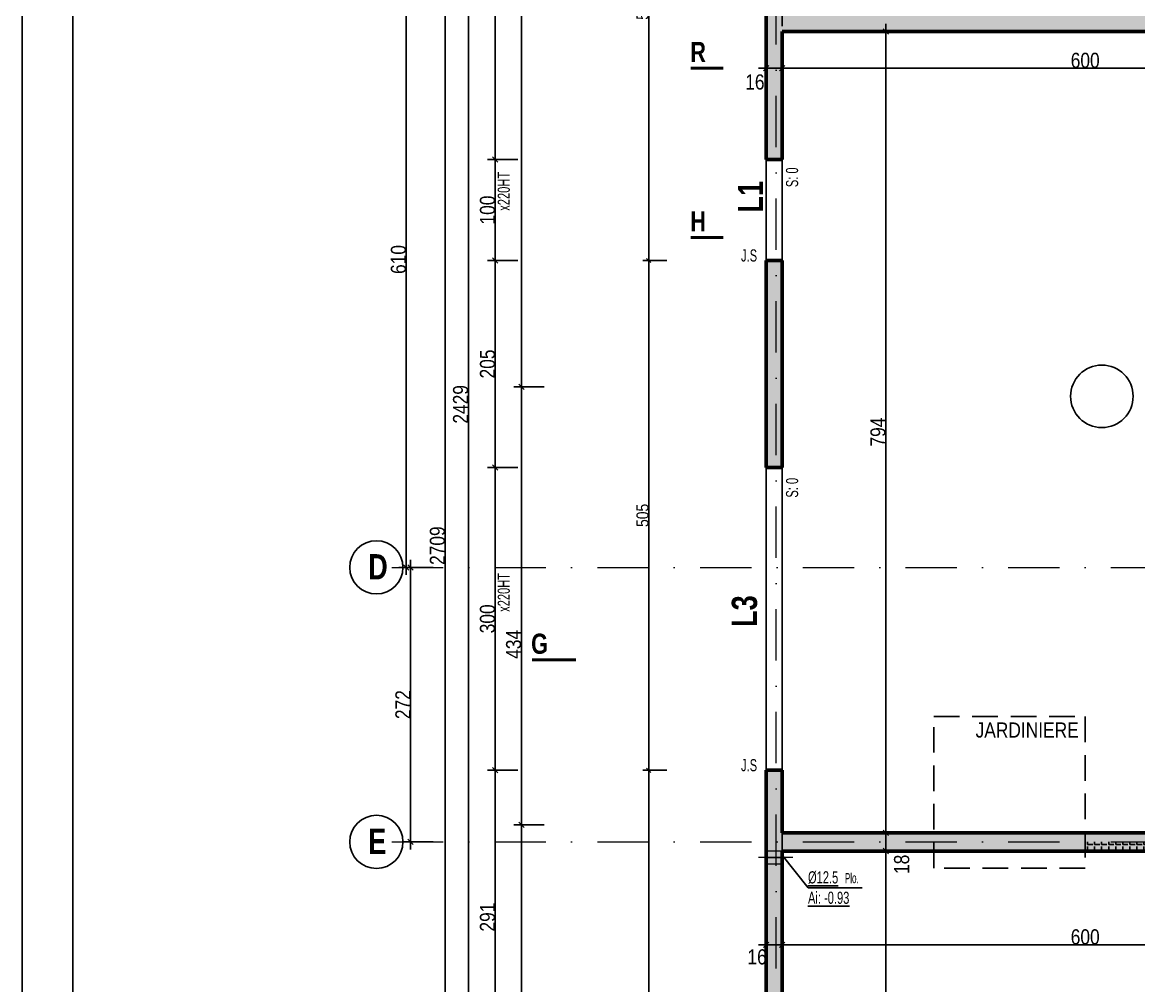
# Model space of a CAD drawing. Header units: millimetres. Extents: x 19188 to 26006, y -37354 to 0.
# Drawn here: x 19188 to 20293, y -35742 to -34788 of the extents above; entities that cross this region are included whole.
import ezdxf
from ezdxf.enums import TextEntityAlignment as Align

# ---------------------------------------------------------------- set-up
doc = ezdxf.new("R2010")
doc.units = ezdxf.units.MM
doc.linetypes.add('CACHEX2', pattern=[19.05, 12.7, -6.35])
doc.linetypes.add('TIRETPTX2', pattern=[50.8, 25.4, -12.7, 0, -12.7])
for name, color, linetype in [('01-Cad  2', 1, 'Continuous'), ('01_cote_gen', 4, 'Continuous'), ('01_linteaux', 2, 'Continuous'), ('01_murs_sup', 2, 'CACHEX2'), ('01_poch_murs', 253, 'Continuous'), ('01_resv', 32, 'Continuous'), ('01_texte', 230, 'Continuous'), ('AA_COTES', 2, 'Continuous')]:
    doc.layers.add(name, color=color, linetype=linetype)
for name, color, linetype, lineweight in [('01_murs_coup', 5, 'Continuous', 60), ('01_tram_axes', 2, 'TIRETPTX2', 9), ('B Général', 7, 'Continuous', 5)]:
    doc.layers.add(name, color=color, linetype=linetype, lineweight=lineweight)
doc.styles.add('ARIAL NA', font='ARIALN.TTF')
doc.styles.add('impact', font='impact.ttf')
doc.styles.add('STYLE2', font='ARIALN.TTF')
doc.dimstyles.new('JB50', dxfattribs={"dimscale": 0.1, "dimtxt": 150, "dimasz": 15, "dimexe": 0.1, "dimexo": 0.1, "dimgap": 0.09, "dimtad": 1, "dimdec": 1, "dimdsep": 46, "dimtxsty": 'STYLE2', "dimblk1": 'BOND_G', "dimblk2": 'BOND_D', "dimsah": 1, "dimcen": 1.5, "dimdle": 0.01, "dimse1": 1, "dimse2": 1, "dimclrd": 4, "dimclre": 2, "dimclrt": 6, "dimazin": 2, "dimtfac": 2.333333, "dimtdec": 1, "dimtix": 1, "dimtmove": 2, "dimatfit": 3, "dimldrblk": 'BOND_G', "dimfxl": 1, "dimtolj": 1, "dimtzin": 0, "dimarcsym": 0})
doc.dimstyles.new('JB50res', dxfattribs={"dimscale": 0.1, "dimtxt": 120, "dimasz": 12, "dimexe": 0.1, "dimexo": 0.1, "dimgap": 0.09, "dimtad": 1, "dimdec": 1, "dimdsep": 46, "dimtxsty": 'STYLE2', "dimblk1": 'BOND_G', "dimblk2": 'BOND_D', "dimsah": 1, "dimcen": 1.5, "dimdle": 0.01, "dimse1": 1, "dimse2": 1, "dimclrd": 4, "dimclre": 2, "dimclrt": 6, "dimazin": 2, "dimtfac": 2.333333, "dimtdec": 1, "dimtix": 1, "dimtmove": 2, "dimatfit": 3, "dimldrblk": 'BOND_G', "dimfxl": 1, "dimtolj": 1, "dimtzin": 0, "dimarcsym": 0})

# ---------------------------------------------------------------- blocks, each defined once
blk = doc.blocks.new('BOND_G')
at = {"layer": 'AA_COTES', "color": 0}
for p, q in [((0, -5), (0, 15)), ((5, 0), (-5, 0)), ((1.77, 1.77), (-1.77, -1.77))]:
    blk.add_line(p, q, dxfattribs=at)
blk = doc.blocks.new('BOND_D')
at = {"layer": 'AA_COTES', "color": 0}
for p, q in [((5, 0), (-5, 0)), ((-1.77, -1.77), (1.77, 1.77)), ((0, 5), (0, -15))]:
    blk.add_line(p, q, dxfattribs=at)
blk = doc.blocks.new('*D3139')
at = {"layer": '01_cote_gen', "color": 4, "lineweight": -2, "ltscale": 2, "transparency": 16777216}
blk.add_line((19925.7, -35701.9), (19938.7, -35701.9), dxfattribs=at)
at = {"layer": 'Defpoints', "color": 0, "ltscale": 2, "transparency": 16777216}
for p in [(19940.2, -35701.9), (19924.2, -35732), (19940.2, -35732)]:
    blk.add_point(p, dxfattribs=at)
at = {"layer": '01_cote_gen', "color": 4, "lineweight": -2, "ltscale": 2, "transparency": 16777216, "xscale": 1.5, "yscale": 1.5, "zscale": 1.5, "rotation": 180}
blk.add_blockref('BOND_G', (19924.2, -35701.9), dxfattribs=at)
at = {"layer": '01_cote_gen', "color": 4, "lineweight": -2, "ltscale": 2, "transparency": 16777216, "xscale": 1.5, "yscale": 1.5, "zscale": 1.5}
blk.add_blockref('BOND_D', (19940.2, -35701.9), dxfattribs=at)
at = {"layer": '01_cote_gen', "color": 6, "lineweight": 0, "ltscale": 2, "transparency": 16777216, "insert": (19915.3, -35714), "char_height": 15, "attachment_point": 5, "style": 'STYLE2'}
blk.add_mtext('\\A1;16', dxfattribs=at)
blk = doc.blocks.new('*D3140')
at = {"layer": '01_cote_gen', "color": 4, "lineweight": -2, "ltscale": 2, "transparency": 16777216}
blk.add_line((19941.7, -35701.9), (20538.7, -35701.9), dxfattribs=at)
at = {"layer": 'Defpoints', "color": 0, "ltscale": 2, "transparency": 16777216}
for p in [(20540.2, -35701.9), (20540.2, -35711.5), (19940.2, -35732)]:
    blk.add_point(p, dxfattribs=at)
at = {"layer": '01_cote_gen', "color": 4, "lineweight": -2, "ltscale": 2, "transparency": 16777216, "xscale": 1.5, "yscale": 1.5, "zscale": 1.5, "rotation": 180}
blk.add_blockref('BOND_G', (19940.2, -35701.9), dxfattribs=at)
at = {"layer": '01_cote_gen', "color": 4, "lineweight": -2, "ltscale": 2, "transparency": 16777216, "xscale": 1.5, "yscale": 1.5, "zscale": 1.5}
blk.add_blockref('BOND_D', (20540.2, -35701.9), dxfattribs=at)
at = {"layer": '01_cote_gen', "color": 6, "lineweight": 0, "ltscale": 2, "transparency": 16777216, "insert": (20240.2, -35694.2), "char_height": 15, "attachment_point": 5, "style": 'STYLE2'}
blk.add_mtext('\\A1;600', dxfattribs=at)
blk = doc.blocks.new('*D3074')
at = {"layer": '01_cote_gen', "color": 4, "lineweight": -2, "ltscale": 0.1, "transparency": 16777216}
blk.add_line((19606.4, -36659.5), (19606.4, -33953.5), dxfattribs=at)
at = {"layer": 'Defpoints', "color": 0, "ltscale": 0.1, "transparency": 16777216}
for p in [(19606.4, -33952), (19647.5, -33952), (19735, -36661)]:
    blk.add_point(p, dxfattribs=at)
at = {"layer": '01_cote_gen', "color": 4, "lineweight": -2, "ltscale": 0.1, "transparency": 16777216, "xscale": 1.5, "yscale": 1.5, "zscale": 1.5}
for name, p, rotation in [('BOND_D', (19606.4, -33952), 90), ('BOND_G', (19606.4, -36661), 270)]:
    blk.add_blockref(name, p, dxfattribs=dict(at, rotation=rotation))
at = {"layer": '01_cote_gen', "color": 6, "ltscale": 0.1, "transparency": 16777216, "insert": (19598.8, -35306.5), "char_height": 15, "attachment_point": 5, "rotation": 90, "style": 'STYLE2'}
blk.add_mtext('\\A1;2709', dxfattribs=at)
blk = doc.blocks.new('*D3076')
at = {"layer": '01_cote_gen', "color": 4, "lineweight": -2, "ltscale": 0.1, "transparency": 16777216}
blk.add_line((19629.5, -36379.5), (19629.5, -33953.5), dxfattribs=at)
at = {"layer": 'Defpoints', "color": 0, "ltscale": 0.1, "transparency": 16777216}
for p in [(19629.5, -33952), (19647.5, -33952), (19647.5, -36381)]:
    blk.add_point(p, dxfattribs=at)
at = {"layer": '01_cote_gen', "color": 4, "lineweight": -2, "ltscale": 0.1, "transparency": 16777216, "xscale": 1.5, "yscale": 1.5, "zscale": 1.5}
for name, p, rotation in [('BOND_D', (19629.5, -33952), 90), ('BOND_G', (19629.5, -36381), 270)]:
    blk.add_blockref(name, p, dxfattribs=dict(at, rotation=rotation))
at = {"layer": '01_cote_gen', "color": 6, "ltscale": 0.1, "transparency": 16777216, "insert": (19621.8, -35166.5), "char_height": 15, "attachment_point": 5, "rotation": 90, "style": 'STYLE2'}
blk.add_mtext('\\A1;2429', dxfattribs=at)
blk = doc.blocks.new('*D3081')
at = {"layer": '01_cote_gen', "color": 4, "lineweight": -2, "ltscale": 0.1, "transparency": 16777216}
blk.add_line((19656, -35818.5), (19656, -35530.5), dxfattribs=at)
at = {"layer": 'Defpoints', "color": 0, "ltscale": 0.1, "transparency": 16777216}
for p in [(19656, -35529), (19735, -35529), (19735, -35820)]:
    blk.add_point(p, dxfattribs=at)
at = {"layer": '01_cote_gen', "color": 4, "lineweight": -2, "ltscale": 0.1, "transparency": 16777216, "xscale": 1.5, "yscale": 1.5, "zscale": 1.5}
for name, p, rotation in [('BOND_D', (19656, -35529), 90), ('BOND_G', (19656, -35820), 270)]:
    blk.add_blockref(name, p, dxfattribs=dict(at, rotation=rotation))
at = {"layer": '01_cote_gen', "color": 6, "ltscale": 0.1, "transparency": 16777216, "insert": (19648.4, -35674.5), "char_height": 15, "attachment_point": 5, "rotation": 90, "style": 'STYLE2'}
blk.add_mtext('\\A1;291', dxfattribs=at)
blk = doc.blocks.new('*D3082')
at = {"layer": '01_cote_gen', "color": 4, "lineweight": -2, "ltscale": 0.1, "transparency": 16777216}
blk.add_line((19656, -35527.5), (19656, -35230.5), dxfattribs=at)
at = {"layer": 'Defpoints', "color": 0, "ltscale": 0.1, "transparency": 16777216}
for p in [(19656, -35229), (19735, -35229), (19735, -35529)]:
    blk.add_point(p, dxfattribs=at)
at = {"layer": '01_cote_gen', "color": 4, "lineweight": -2, "ltscale": 0.1, "transparency": 16777216, "xscale": 1.5, "yscale": 1.5, "zscale": 1.5}
for name, p, rotation in [('BOND_D', (19656, -35229), 90), ('BOND_G', (19656, -35529), 270)]:
    blk.add_blockref(name, p, dxfattribs=dict(at, rotation=rotation))
at = {"layer": '01_cote_gen', "color": 6, "ltscale": 0.1, "transparency": 16777216, "insert": (19648.4, -35379), "char_height": 15, "attachment_point": 5, "rotation": 90, "style": 'STYLE2'}
blk.add_mtext('\\A1;300', dxfattribs=at)
blk = doc.blocks.new('*D3083')
at = {"layer": '01_cote_gen', "color": 4, "lineweight": -2, "ltscale": 0.1, "transparency": 16777216}
blk.add_line((19656, -35227.5), (19656, -35025.5), dxfattribs=at)
at = {"layer": 'Defpoints', "color": 0, "ltscale": 0.1, "transparency": 16777216}
for p in [(19656, -35024), (19735, -35024), (19735, -35229)]:
    blk.add_point(p, dxfattribs=at)
at = {"layer": '01_cote_gen', "color": 4, "lineweight": -2, "ltscale": 0.1, "transparency": 16777216, "xscale": 1.5, "yscale": 1.5, "zscale": 1.5}
for name, p, rotation in [('BOND_D', (19656, -35024), 90), ('BOND_G', (19656, -35229), 270)]:
    blk.add_blockref(name, p, dxfattribs=dict(at, rotation=rotation))
at = {"layer": '01_cote_gen', "color": 6, "ltscale": 0.1, "transparency": 16777216, "insert": (19648.4, -35126.5), "char_height": 15, "attachment_point": 5, "rotation": 90, "style": 'STYLE2'}
blk.add_mtext('\\A1;205', dxfattribs=at)
blk = doc.blocks.new('*D3084')
at = {"layer": '01_cote_gen', "color": 4, "lineweight": -2, "ltscale": 0.1, "transparency": 16777216}
blk.add_line((19656, -35022.5), (19656, -34925.5), dxfattribs=at)
at = {"layer": 'Defpoints', "color": 0, "ltscale": 0.1, "transparency": 16777216}
for p in [(19656, -34924), (19735, -34924), (19735, -35024)]:
    blk.add_point(p, dxfattribs=at)
at = {"layer": '01_cote_gen', "color": 4, "lineweight": -2, "ltscale": 0.1, "transparency": 16777216, "xscale": 1.5, "yscale": 1.5, "zscale": 1.5}
for name, p, rotation in [('BOND_D', (19656, -34924), 90), ('BOND_G', (19656, -35024), 270)]:
    blk.add_blockref(name, p, dxfattribs=dict(at, rotation=rotation))
at = {"layer": '01_cote_gen', "color": 6, "ltscale": 0.1, "transparency": 16777216, "insert": (19648.4, -34974), "char_height": 15, "attachment_point": 5, "rotation": 90, "style": 'STYLE2'}
blk.add_mtext('\\A1;100', dxfattribs=at)
blk = doc.blocks.new('*D3085')
at = {"layer": '01_cote_gen', "color": 4, "lineweight": -2, "ltscale": 0.1, "transparency": 16777216}
blk.add_line((19656, -34922.5), (19656, -34525.5), dxfattribs=at)
at = {"layer": 'Defpoints', "color": 0, "ltscale": 0.1, "transparency": 16777216}
for p in [(19656, -34524), (19735, -34524), (19735, -34924)]:
    blk.add_point(p, dxfattribs=at)
at = {"layer": '01_cote_gen', "color": 4, "lineweight": -2, "ltscale": 0.1, "transparency": 16777216, "xscale": 1.5, "yscale": 1.5, "zscale": 1.5}
for name, p, rotation in [('BOND_D', (19656, -34524), 90), ('BOND_G', (19656, -34924), 270)]:
    blk.add_blockref(name, p, dxfattribs=dict(at, rotation=rotation))
at = {"layer": '01_cote_gen', "color": 6, "ltscale": 0.1, "transparency": 16777216, "insert": (19648.4, -34724), "char_height": 15, "attachment_point": 5, "rotation": 90, "style": 'STYLE2'}
blk.add_mtext('\\A1;400', dxfattribs=at)
blk = doc.blocks.new('*D2955')
at = {"layer": '01_cote_gen', "color": 4, "lineweight": -2, "ltscale": 0.1, "transparency": 16777216}
blk.add_line((19682, -36379.5), (19682, -35584.5), dxfattribs=at)
at = {"layer": 'Defpoints', "color": 0, "ltscale": 0.1, "transparency": 16777216}
for p in [(19682, -35583), (19900.1, -35583), (20032.8, -36381)]:
    blk.add_point(p, dxfattribs=at)
at = {"layer": '01_cote_gen', "color": 4, "lineweight": -2, "ltscale": 0.1, "transparency": 16777216, "xscale": 1.5, "yscale": 1.5, "zscale": 1.5}
for name, p, rotation in [('BOND_D', (19682, -35583), 90), ('BOND_G', (19682, -36381), 270)]:
    blk.add_blockref(name, p, dxfattribs=dict(at, rotation=rotation))
at = {"layer": '01_cote_gen', "color": 6, "ltscale": 0.1, "transparency": 16777216, "insert": (19674.3, -35982), "char_height": 15, "attachment_point": 5, "rotation": 90, "style": 'STYLE2'}
blk.add_mtext('\\A1;798', dxfattribs=at)
blk = doc.blocks.new('*D2956')
at = {"layer": '01_cote_gen', "color": 4, "lineweight": -2, "ltscale": 0.1, "transparency": 16777216}
blk.add_line((19682, -35147.5), (19682, -33953.5), dxfattribs=at)
at = {"layer": 'Defpoints', "color": 0, "ltscale": 0.1, "transparency": 16777216}
for p in [(19682, -33952), (19735.7, -33952), (19832.8, -35149)]:
    blk.add_point(p, dxfattribs=at)
at = {"layer": '01_cote_gen', "color": 4, "lineweight": -2, "ltscale": 0.1, "transparency": 16777216, "xscale": 1.5, "yscale": 1.5, "zscale": 1.5}
for name, p, rotation in [('BOND_D', (19682, -33952), 90), ('BOND_G', (19682, -35149), 270)]:
    blk.add_blockref(name, p, dxfattribs=dict(at, rotation=rotation))
at = {"layer": '01_cote_gen', "color": 6, "ltscale": 0.1, "transparency": 16777216, "insert": (19674.3, -34550.5), "char_height": 15, "attachment_point": 5, "rotation": 90, "style": 'STYLE2'}
blk.add_mtext('\\A1;1197', dxfattribs=at)
blk = doc.blocks.new('*D2973')
at = {"layer": '01_cote_gen', "color": 4, "lineweight": -2, "ltscale": 0.1, "transparency": 16777216}
blk.add_line((19682, -35581.5), (19682, -35150.5), dxfattribs=at)
at = {"layer": 'Defpoints', "color": 0, "ltscale": 0.1, "transparency": 16777216}
for p in [(19682, -35149), (19704.5, -35149), (19704.5, -35583)]:
    blk.add_point(p, dxfattribs=at)
at = {"layer": '01_cote_gen', "color": 4, "lineweight": -2, "ltscale": 0.1, "transparency": 16777216, "xscale": 1.5, "yscale": 1.5, "zscale": 1.5}
for name, p, rotation in [('BOND_D', (19682, -35149), 90), ('BOND_G', (19682, -35583), 270)]:
    blk.add_blockref(name, p, dxfattribs=dict(at, rotation=rotation))
at = {"layer": '01_cote_gen', "color": 6, "ltscale": 0.1, "transparency": 16777216, "insert": (19674.3, -35404.3), "char_height": 15, "attachment_point": 5, "rotation": 90, "style": 'STYLE2'}
blk.add_mtext('\\A1;434', dxfattribs=at)
blk = doc.blocks.new('*D2990')
at = {"layer": '01_cote_gen', "color": 4, "lineweight": -2, "ltscale": 0.1, "transparency": 16777216}
blk.add_line((19925.7, -34833.5), (19938.7, -34833.5), dxfattribs=at)
at = {"layer": 'Defpoints', "color": 0, "ltscale": 0.1, "transparency": 16777216}
for p in [(19940.2, -34833.5), (19924.2, -34849.3), (19940.2, -34849.3)]:
    blk.add_point(p, dxfattribs=at)
at = {"layer": '01_cote_gen', "color": 4, "lineweight": -2, "ltscale": 0.1, "transparency": 16777216, "xscale": 1.5, "yscale": 1.5, "zscale": 1.5, "rotation": 180}
blk.add_blockref('BOND_G', (19924.2, -34833.5), dxfattribs=at)
at = {"layer": '01_cote_gen', "color": 4, "lineweight": -2, "ltscale": 0.1, "transparency": 16777216, "xscale": 1.5, "yscale": 1.5, "zscale": 1.5}
blk.add_blockref('BOND_D', (19940.2, -34833.5), dxfattribs=at)
at = {"layer": '01_cote_gen', "color": 6, "ltscale": 0.1, "transparency": 16777216, "insert": (19913.1, -34847.2), "char_height": 15, "attachment_point": 5, "style": 'STYLE2'}
blk.add_mtext('\\A1;16', dxfattribs=at)
blk = doc.blocks.new('*D2991')
at = {"layer": '01_cote_gen', "color": 4, "lineweight": -2, "ltscale": 0.1, "transparency": 16777216}
blk.add_line((19941.7, -34833.5), (20538.7, -34833.5), dxfattribs=at)
at = {"layer": 'Defpoints', "color": 0, "ltscale": 0.1, "transparency": 16777216}
for p in [(20540.2, -34833.5), (19940.2, -34860.5), (20540.2, -34887.3)]:
    blk.add_point(p, dxfattribs=at)
at = {"layer": '01_cote_gen', "color": 4, "lineweight": -2, "ltscale": 0.1, "transparency": 16777216, "xscale": 1.5, "yscale": 1.5, "zscale": 1.5, "rotation": 180}
blk.add_blockref('BOND_G', (19940.2, -34833.5), dxfattribs=at)
at = {"layer": '01_cote_gen', "color": 4, "lineweight": -2, "ltscale": 0.1, "transparency": 16777216, "xscale": 1.5, "yscale": 1.5, "zscale": 1.5}
blk.add_blockref('BOND_D', (20540.2, -34833.5), dxfattribs=at)
at = {"layer": '01_cote_gen', "color": 6, "ltscale": 0.1, "transparency": 16777216, "insert": (20240.2, -34825.8), "char_height": 15, "attachment_point": 5, "style": 'STYLE2'}
blk.add_mtext('\\A1;600', dxfattribs=at)
blk = doc.blocks.new('*D3021')
at = {"layer": '01_cote_gen', "color": 4, "lineweight": -2, "ltscale": 0.1, "transparency": 16777216}
blk.add_line((20042.7, -36363.5), (20042.7, -35610.5), dxfattribs=at)
at = {"layer": 'Defpoints', "color": 0, "ltscale": 0.1, "transparency": 16777216}
for p in [(20042.7, -35609), (20108.6, -35609), (20050.2, -36365)]:
    blk.add_point(p, dxfattribs=at)
at = {"layer": '01_cote_gen', "color": 4, "lineweight": -2, "ltscale": 0.1, "transparency": 16777216, "xscale": 1.5, "yscale": 1.5, "zscale": 1.5}
for name, p, rotation in [('BOND_D', (20042.7, -35609), 90), ('BOND_G', (20042.7, -36365), 270)]:
    blk.add_blockref(name, p, dxfattribs=dict(at, rotation=rotation))
at = {"layer": '01_cote_gen', "color": 6, "ltscale": 0.1, "transparency": 16777216, "insert": (20035.1, -35987), "char_height": 15, "attachment_point": 5, "rotation": 90, "style": 'STYLE2'}
blk.add_mtext('\\A1;756', dxfattribs=at)
blk = doc.blocks.new('*D3022')
at = {"layer": '01_cote_gen', "color": 4, "lineweight": -2, "ltscale": 0.1, "transparency": 16777216}
blk.add_line((20042.7, -35607.5), (20042.7, -35592.5), dxfattribs=at)
at = {"layer": 'Defpoints', "color": 0, "ltscale": 0.1, "transparency": 16777216}
for p in [(20042.7, -35591), (20106.8, -35591), (20106.8, -35609)]:
    blk.add_point(p, dxfattribs=at)
at = {"layer": '01_cote_gen', "color": 4, "lineweight": -2, "ltscale": 0.1, "transparency": 16777216, "xscale": 1.5, "yscale": 1.5, "zscale": 1.5}
for name, p, rotation in [('BOND_D', (20042.7, -35591), 90), ('BOND_G', (20042.7, -35609), 270)]:
    blk.add_blockref(name, p, dxfattribs=dict(at, rotation=rotation))
at = {"layer": '01_cote_gen', "color": 6, "ltscale": 0.1, "transparency": 16777216, "insert": (20058.5, -35622.2), "char_height": 15, "attachment_point": 5, "rotation": 90, "style": 'STYLE2'}
blk.add_mtext('\\A1;18', dxfattribs=at)
blk = doc.blocks.new('*D3023')
at = {"layer": '01_cote_gen', "color": 4, "lineweight": -2, "ltscale": 0.1, "transparency": 16777216}
blk.add_line((20042.7, -35589.5), (20042.7, -34798.5), dxfattribs=at)
at = {"layer": 'Defpoints', "color": 0, "ltscale": 0.1, "transparency": 16777216}
for p in [(20042.7, -34797), (20092.7, -34797), (20092.7, -35591)]:
    blk.add_point(p, dxfattribs=at)
at = {"layer": '01_cote_gen', "color": 4, "lineweight": -2, "ltscale": 0.1, "transparency": 16777216, "xscale": 1.5, "yscale": 1.5, "zscale": 1.5}
for name, p, rotation in [('BOND_D', (20042.7, -34797), 90), ('BOND_G', (20042.7, -35591), 270)]:
    blk.add_blockref(name, p, dxfattribs=dict(at, rotation=rotation))
at = {"layer": '01_cote_gen', "color": 6, "ltscale": 0.1, "transparency": 16777216, "insert": (20035.1, -35194), "char_height": 15, "attachment_point": 5, "rotation": 90, "style": 'STYLE2'}
blk.add_mtext('\\A1;794', dxfattribs=at)
blk = doc.blocks.new('*D3119')
at = {"layer": '01_cote_gen', "color": 4, "lineweight": -2, "ltscale": 0.1, "transparency": 16777216}
blk.add_line((19572.1, -35598.5), (19572.1, -35329.5), dxfattribs=at)
at = {"layer": 'Defpoints', "color": 0, "ltscale": 0.1, "transparency": 16777216}
for p in [(19553.7, -35328), (19572.1, -35328), (19553.7, -35600)]:
    blk.add_point(p, dxfattribs=at)
at = {"layer": '01_cote_gen', "color": 4, "lineweight": -2, "ltscale": 0.1, "transparency": 16777216, "xscale": 1.5, "yscale": 1.5, "zscale": 1.5}
for name, p, rotation in [('BOND_D', (19572.1, -35328), 90), ('BOND_G', (19572.1, -35600), 270)]:
    blk.add_blockref(name, p, dxfattribs=dict(at, rotation=rotation))
at = {"layer": '01_cote_gen', "color": 6, "ltscale": 0.1, "transparency": 16777216, "insert": (19564.6, -35464), "char_height": 15, "attachment_point": 5, "rotation": 90, "style": 'STYLE2'}
blk.add_mtext('\\A1;272', dxfattribs=at)
blk = doc.blocks.new('*D3120')
at = {"layer": '01_cote_gen', "color": 4, "lineweight": -2, "ltscale": 0.1, "transparency": 16777216}
blk.add_line((19567.9, -35326.5), (19567.9, -34719.5), dxfattribs=at)
at = {"layer": 'Defpoints', "color": 0, "ltscale": 0.1, "transparency": 16777216}
for p in [(19567.9, -34718), (19567.9, -34718), (19553.7, -35328)]:
    blk.add_point(p, dxfattribs=at)
at = {"layer": '01_cote_gen', "color": 4, "lineweight": -2, "ltscale": 0.1, "transparency": 16777216, "xscale": 1.5, "yscale": 1.5, "zscale": 1.5}
for name, p, rotation in [('BOND_D', (19567.9, -34718), 90), ('BOND_G', (19567.9, -35328), 270)]:
    blk.add_blockref(name, p, dxfattribs=dict(at, rotation=rotation))
at = {"layer": '01_cote_gen', "color": 6, "ltscale": 0.1, "transparency": 16777216, "insert": (19560.2, -35023), "char_height": 15, "attachment_point": 5, "rotation": 90, "style": 'STYLE2'}
blk.add_mtext('\\A1;610', dxfattribs=at)
blk = doc.blocks.new('*D3791')
at = {"layer": '01_cote_gen', "color": 4, "lineweight": -2, "ltscale": 0.1, "transparency": 16777216}
blk.add_line((19808, -35022.8), (19808, -34525.2), dxfattribs=at)
at = {"layer": 'Defpoints', "color": 0, "ltscale": 0.1, "transparency": 16777216}
for p in [(19808, -34524), (19826, -34524), (19924.2, -35024)]:
    blk.add_point(p, dxfattribs=at)
at = {"layer": '01_cote_gen', "color": 4, "lineweight": -2, "ltscale": 0.1, "transparency": 16777216, "xscale": 1.2, "yscale": 1.2, "zscale": 1.2}
for name, p, rotation in [('BOND_D', (19808, -34524), 90), ('BOND_G', (19808, -35024), 270)]:
    blk.add_blockref(name, p, dxfattribs=dict(at, rotation=rotation))
at = {"layer": '01_cote_gen', "color": 6, "ltscale": 0.1, "transparency": 16777216, "insert": (19801.9, -34774), "char_height": 12, "attachment_point": 5, "rotation": 90, "style": 'STYLE2'}
blk.add_mtext('\\A1;500', dxfattribs=at)
blk = doc.blocks.new('*D3793')
at = {"layer": '01_cote_gen', "color": 4, "lineweight": -2, "ltscale": 0.1, "transparency": 16777216}
blk.add_line((19808, -36123.8), (19808, -35530.2), dxfattribs=at)
at = {"layer": 'Defpoints', "color": 0, "ltscale": 0.1, "transparency": 16777216}
for p in [(19808, -35529), (19940.2, -35529), (19826, -36125)]:
    blk.add_point(p, dxfattribs=at)
at = {"layer": '01_cote_gen', "color": 4, "lineweight": -2, "ltscale": 0.1, "transparency": 16777216, "xscale": 1.2, "yscale": 1.2, "zscale": 1.2}
for name, p, rotation in [('BOND_D', (19808, -35529), 90), ('BOND_G', (19808, -36125), 270)]:
    blk.add_blockref(name, p, dxfattribs=dict(at, rotation=rotation))
at = {"layer": '01_cote_gen', "color": 6, "ltscale": 0.1, "transparency": 16777216, "insert": (19801.9, -35827), "char_height": 12, "attachment_point": 5, "rotation": 90, "style": 'STYLE2'}
blk.add_mtext('\\A1;596', dxfattribs=at)
blk = doc.blocks.new('*D3794')
at = {"layer": '01_cote_gen', "color": 4, "lineweight": -2, "ltscale": 0.1, "transparency": 16777216}
blk.add_line((19808, -35527.8), (19808, -35025.2), dxfattribs=at)
at = {"layer": 'Defpoints', "color": 0, "ltscale": 0.1, "transparency": 16777216}
for p in [(19808, -35024), (19826, -35024), (19826, -35529)]:
    blk.add_point(p, dxfattribs=at)
at = {"layer": '01_cote_gen', "color": 4, "lineweight": -2, "ltscale": 0.1, "transparency": 16777216, "xscale": 1.2, "yscale": 1.2, "zscale": 1.2}
for name, p, rotation in [('BOND_D', (19808, -35024), 90), ('BOND_G', (19808, -35529), 270)]:
    blk.add_blockref(name, p, dxfattribs=dict(at, rotation=rotation))
at = {"layer": '01_cote_gen', "color": 6, "ltscale": 0.1, "transparency": 16777216, "insert": (19801.9, -35276.5), "char_height": 12, "attachment_point": 5, "rotation": 90, "style": 'STYLE2'}
blk.add_mtext('\\A1;505', dxfattribs=at)

msp = doc.modelspace()

# ---------------------------------------------------------------- hatches: boundary and pattern name
at = {"layer": '01_poch_murs', "ltscale": 0.1}
h = msp.add_hatch(color=256, dxfattribs=at)
h.dxf.hatch_style = 1
h.paths.add_polyline_path([(20637.22, -33952.01), (20540.22, -33952.01), (20540.22, -33752.01), (20540.22, -33952.01), (20437.22, -33952.01), (20437.22, -33968.01), (20540.22, -33968.01), (20540.22, -34613.01), (20558.22, -34613.01), (20558.22, -34579.01), (20934.22, -34579.01), (20934.22, -34560.98), (20558.22, -34561.01), (20558.22, -33968.01), (20637.22, -33968.01)])
h.paths.add_polyline_path([(20337.22, -33952.01), (20237.22, -33952.01), (20237.22, -33968.01), (20337.22, -33968.01)])
h.paths.add_polyline_path([(20037.22, -33952.01), (19924.22, -33952.01), (19924.22, -34424.01), (19940.22, -34424.01), (19940.22, -33968.01), (20037.22, -33968.01)])
h.paths.add_polyline_path([(21037.22, -33952.01), (20837.22, -33952.01), (20837.22, -33968.01), (21037.22, -33968.01)])
h.paths.add_polyline_path([(21308.22, -33752.01), (21292.22, -33752.01), (21292.22, -33952.01), (21292.22, -33952.01), (21137.22, -33952.01), (21137.22, -33968.01), (21292.22, -33968.01), (21292.22, -34561.01), (21036.22, -34561.01), (21036.22, -34579.01), (21308.22, -34578.99)])
h.paths.add_polyline_path([(21536.22, -33952.01), (21310.22, -33952.01), (21310.22, -34579.01), (21562.22, -34579.01), (21562.22, -34561.01), (21326.22, -34561.01), (21326.22, -33968.01), (21536.22, -33968.01)])
h.paths.add_polyline_path([(21794.22, -33952.01), (21636.22, -33952.01), (21636.22, -33968.01), (21794.22, -33968.01)])
h.paths.add_polyline_path([(22112.22, -33952.01), (21894.22, -33952.01), (21894.22, -33968.01), (22112.22, -33968.01)])
h.paths.add_polyline_path([(22349.22, -33952.01), (22212.22, -33952.01), (22212.22, -33968.01), (22333.22, -33968.01), (22333.22, -34019.01), (22349.22, -34019.01)])
h.paths.add_polyline_path([(22349.22, -34219.01), (22333.22, -34219.01), (22333.71, -34365.05), (22349.71, -34365.05)])
h.paths.add_polyline_path([(22349.71, -34465.05), (22333.71, -34465.05), (22333.22, -34635.01), (21907.22, -34635.01), (21907.22, -34570.01), (21887.22, -34570.01), (21887.22, -34635.01), (21721.22, -34635.01), (21721.22, -34561.01), (21664.22, -34561.01), (21664.22, -34579.01), (21703.22, -34579.01), (21703.22, -34709.01), (21664.22, -34709.01), (21664.22, -34727.01), (21721.22, -34727.01), (21721.22, -34653.01), (21887.22, -34653.01), (21887.22, -34718.01), (21907.22, -34718.01), (21907.22, -34653.01), (22333.22, -34653.01), (22333.22, -34823.01), (22349.22, -34823.01)])
h.paths.add_polyline_path([(21562.22, -34709.01), (21310.22, -34709.01), (21310.22, -35336.01), (21571.22, -35336.01), (21571.22, -35320.01), (21326.22, -35320.01), (21326.22, -34727.01), (21562.22, -34727.01)])
h.paths.add_polyline_path([(22349.22, -34923.01), (22333.22, -34923.01), (22333.22, -35019.01), (22349.22, -35019.01)])
h.paths.add_polyline_path([(20952.22, -34741.99), (20967.22, -34741.99), (20967.22, -34723.99), (20869.22, -34723.99), (20869.22, -34741.99), (20932.22, -34741.99), (20932.22, -34904.99), (20707.22, -34904.99), (20707.22, -34741.99), (20767.22, -34741.99), (20767.22, -34723.99), (20687.22, -34723.99), (20687.22, -35144.98), (20913.18, -35144.98), (20913.18, -35309.98), (20688.22, -35309.98), (20688.22, -35493.98), (20706.22, -35493.98), (20706.22, -35329.98), (20933.18, -35329.98), (20933.18, -35101.99), (21292.22, -35101.99), (21292.22, -35375.01), (21308.22, -35375.01), (21308.22, -34723.99), (21069.22, -34723.99), (21069.22, -34741.99), (21292.22, -34741.99), (21292.22, -35081.99), (20952.22, -35081.99)])
h.paths.add_polyline_path([(20932.22, -34924.99), (20932.22, -35014.99), (20707.22, -35014.99), (20707.22, -34924.99)], flags=16)
h.paths.add_polyline_path([(20932.22, -35034.99), (20932.22, -35081.99), (20913.18, -35081.99), (20913.18, -35124.98), (20707.22, -35124.98), (20707.22, -35034.99)], flags=16)
h.paths.add_polyline_path([(20558.22, -34715.01), (20540.22, -34715.01), (20540.22, -34779.01), (19940.22, -34779.01), (19940.22, -34524.01), (19924.22, -34524.01), (19924.22, -34924.01), (19940.22, -34924.01), (19940.22, -34797.01), (20540.22, -34797.01), (20540.22, -35203), (20558.22, -35203)])
h.paths.add_polyline_path([(20558.22, -35305), (20540.22, -35305), (20540.25, -35591.01), (19940.25, -35591.01), (19940.22, -35529.01), (19924.22, -35529.01), (19924.22, -35820.01), (19940.22, -35820.01), (19940.25, -35609.01), (20540.25, -35609.01), (20540.22, -35814.01), (20581.22, -35814.01), (20581.22, -35796.01), (20558.22, -35796.01)])
h.paths.add_polyline_path([(20706.22, -35595.98), (20688.22, -35595.98), (20688.22, -35796.01), (20683.22, -35796.01), (20683.22, -35814.01), (20688.22, -35814.01), (20688.22, -36205), (20457.22, -36205), (20457.22, -36223), (20688.22, -36223), (20688.22, -36381.01), (20928.22, -36381.01), (20928.22, -36645.01), (20673.22, -36645.01), (20673.22, -36661.01), (21006.22, -36661.01), (21006.22, -36645.01), (20944.22, -36645.01), (20944.22, -36381.01), (20962.22, -36381.01), (20962.22, -36365.01), (20706.22, -36365.01)])
h.paths.add_polyline_path([(21308.22, -35475.01), (21292.22, -35475.01), (21292.22, -35719.01), (21308.22, -35719.01)])
h.paths.add_polyline_path([(21308.22, -35819.01), (21292.22, -35819.01), (21292.22, -36019.01), (21308.22, -36019.01)])
h.paths.add_polyline_path([(21308.22, -36119.01), (21292.22, -36119.01), (21292.22, -36365.01), (21262.22, -36365.01), (21262.22, -36381.01), (21308.22, -36381.01)])
h.paths.add_polyline_path([(20303.22, -36365), (20265.22, -36365.01), (20265.22, -36381.01), (20287.22, -36381), (20287.22, -36645), (20226.22, -36645.01), (20226.22, -36661.01), (20326.22, -36661.01), (20326.22, -36645.01), (20303.22, -36645.01)])
h.paths.add_polyline_path([(19940.22, -36225.01), (19924.22, -36225.01), (19924.22, -36381.01), (19965.22, -36381.01), (19965.22, -36365.01), (19940.22, -36365.01)])
h.paths.add_polyline_path([(19940.22, -35920.01), (19924.22, -35920.01), (19924.22, -36125.01), (19940.22, -36125.01)])
h.paths.add_polyline_path([(20573.22, -36645.01), (20426.22, -36645.01), (20426.22, -36661.01), (20573.22, -36661.01)])
h.paths.add_polyline_path([(20939.22, -34760.38), (20939.36, -34760.38), (20939.36, -34749.79), (20939.22, -34749.79)], flags=16)
h.paths.add_polyline_path([(20292.02, -36497.71), (20292.02, -36466.48)], flags=16)
h = msp.add_hatch(color=256, dxfattribs=at)
h.dxf.hatch_style = 1
h.paths.add_polyline_path([(19934.22, -35024.01), (19924.22, -35024.01), (19924.22, -35149.01), (19924.22, -35126.51), (19924.22, -35229.01), (19934.22, -35229.01)])
h.paths.add_polyline_path([(19940.22, -35024.01), (19934.22, -35024.01), (19934.22, -35229.01), (19940.22, -35229.01)])
h = msp.add_hatch(dxfattribs=at)
h.set_pattern_fill('ANGLE', color=256)
h.set_pattern_definition([(0, (0, 0), (0, 6.985), [5.08, -1.905]), (90, (0, 0), (-6.985, 4e-16), [5.08, -1.905])])
h.paths.add_polyline_path([(20549.22, -35600.01), (20240.22, -35600.01), (20240.22, -35609.01), (20540.25, -35609.01), (20540.22, -35814.01), (20549.22, -35814.01)])

# ---------------------------------------------------------------- linework, layer by layer
at = {"layer": '01-Cad  2'}
for p, q in [((19187.71, -37354.02), (19187.71, -33154.02)), ((19237.71, -33204.02), (19237.71, -37304.02))]:
    msp.add_line(p, q, dxfattribs=at)
at = {"layer": '01_cote_gen', "ltscale": 0.1}
msp.add_line((19940.25, -35613.01), (19965.94, -35645.57), dxfattribs=at)
at = {"layer": '01_linteaux', "ltscale": 0.1}
for p, q in [((19924.22, -34924.01), (19924.22, -35024.01)), ((19940.22, -34924.01), (19940.22, -35024.01)), ((19924.22, -35229.01), (19924.22, -35529.01)), ((19940.22, -35229.01), (19940.22, -35529.01)), ((19924.24, -35615.51), (19940.26, -35615.51))]:
    msp.add_line(p, q, dxfattribs=at)
at = {"layer": '01_murs_coup'}
for p, q in [((19924.22, -34524.01), (19924.22, -34924.01)), ((19940.22, -34924.01), (19940.22, -34797.01)), ((20540.22, -34797.01), (19940.22, -34797.01)), ((19924.22, -34924.01), (19940.22, -34924.01)), ((19924.22, -35024.01), (19940.22, -35024.01)), ((19924.22, -35229.01), (19924.22, -35024.01)), ((19940.22, -35024.01), (19940.22, -35229.01)), ((19940.22, -35229.01), (19924.22, -35229.01)), ((19924.22, -35820.01), (19924.22, -35529.01)), ((19924.22, -35529.01), (19940.22, -35529.01)), ((19940.22, -35529.01), (19940.25, -35591.01)), ((19940.25, -35591.01), (20540.25, -35591.01)), ((19940.25, -35609.01), (19940.22, -35820.01)), ((20540.25, -35609.01), (19940.25, -35609.01))]:
    msp.add_line(p, q, dxfattribs=at)
at = {"layer": '01_murs_sup'}
msp.add_line((19940.22, -34779.01), (19940.22, -34797.01), dxfattribs=at)
at = {"layer": '01_murs_sup', "ltscale": 2}
for p, q in [((20090.3, -35625.88), (20090.3, -35475.88)), ((20090.3, -35475.88), (20240.22, -35475.88)), ((20090.3, -35625.88), (20090.3, -35475.88)), ((20090.3, -35475.88), (20240.22, -35475.88)), ((20240.22, -35475.88), (20240.22, -35625.88)), ((20240.22, -35475.88), (20240.22, -35625.88)), ((19940.25, -35591.01), (19940.25, -35609.01)), ((20240.22, -35625.88), (20090.3, -35625.88)), ((20240.22, -35625.88), (20090.3, -35625.88))]:
    msp.add_line(p, q, dxfattribs=at)
at = {"layer": '01_resv', "lineweight": 0}
for p, q in [((19950.67, -35615.51), (19916.58, -35615.51)), ((19950.69, -35615.51), (19916.61, -35615.51)), ((19950.69, -35615.51), (19916.61, -35615.51)), ((19940.25, -35609.01), (19924.25, -35609.01)), ((19940.25, -35609.01), (19924.25, -35609.01)), ((19940.25, -35622.01), (19924.25, -35622.01)), ((19940.25, -35622.01), (19924.25, -35622.01))]:
    msp.add_line(p, q, dxfattribs=at)
msp.add_solid([(19924.25, -35609.01), (19940.25, -35609.01), (19940.25, -35622.01), (19924.25, -35622.01)], dxfattribs=at)
msp.add_solid([(19924.25, -35609.01), (19940.25, -35609.01), (19940.25, -35622.01), (19924.25, -35622.01)], dxfattribs=at)
at = {"layer": '01_texte'}
msp.add_line((19965.94, -35645.57), (20019.36, -35645.57), dxfattribs=at)
at = {"layer": '01_texte', "const_width": 3}
for points in [[(19849.39, -34833.52), (19881.76, -34833.52)], [(19849.39, -35001.27), (19881.76, -35001.27)], [(19692.4, -35419.71), (19735.95, -35419.71)]]:
    msp.add_lwpolyline(points, dxfattribs=at)
at = {"layer": '01_texte'}
for centre, radius in [((20256.7, -35158.53), 30.98), ((19538.3, -35328.01), 26.34), ((19538.3, -35600.01), 26.34)]:
    msp.add_circle(centre, radius, dxfattribs=at)
at = {"layer": '01_tram_axes', "color": 253, "ltscale": 2}
for p, q in [((19934.22, -36844), (19934.22, -33270.42)), ((19553.74, -35328.01), (22704.29, -35328.01)), ((19553.74, -35600.01), (22403.18, -35600.01))]:
    msp.add_line(p, q, dxfattribs=at)
at = {"layer": 'B Général', "color": 7, "linetype": 'Continuous', "lineweight": 5}
msp.add_line((20240.22, -35614.88), (20240.22, -35596.88), dxfattribs=at)
msp.add_line((20240.22, -35614.88), (20240.22, -35596.88), dxfattribs=at)

# ---------------------------------------------------------------- texts
at = {"layer": '01_texte', "style": 'impact'}
for s, p in [('R', (19856.91, -34817.45)), ('H', (19856.91, -34985.2)), ('G', (19699.91, -35403.64))]:
    msp.add_text(s, height=20, dxfattribs=at).set_placement(p, align=Align.MIDDLE)
at = {"layer": '01_texte', "style": 'ARIAL NA', "width": 0.8}
for s, p in [('x220HT', (19670.43, -34974.69)), ('S: 0', (19955.93, -34951.32)), ('S: 0', (19955.93, -35258.9)), ('x220HT', (19670.43, -35372.07))]:
    msp.add_text(s, height=12, rotation=90, dxfattribs=at).set_placement(p)
at = {"layer": '01_texte', "style": 'impact'}
for s, p in [('L1', (19928.77, -34960.82)), ('L3', (19922.71, -35371.36))]:
    msp.add_text(s, height=25, rotation=90, dxfattribs=at).set_placement(p, align=Align.BOTTOM_CENTER)
at = {"layer": '01_texte'}
for s, height, style, width, p in [('J.S', 12, 'ARIAL NA', 0.8, (19899.4, -35024.99)), ('J.S', 12, 'ARIAL NA', 0.8, (19899.4, -35529.99)), ('%%U%%C12.5', 12, 'STYLE2', 0.8, (19965.7, -35641.11)), ('Plo.', 10, 'STYLE2', 0.7, (20002.2, -35640.88)), ('%%UAi: -0.93', 12, 'STYLE2', 0.8, (19965.7, -35661.33))]:
    msp.add_text(s, height=height, dxfattribs=dict(at, style=style, width=width)).set_placement(p)
at = {"layer": '01_texte', "style": 'impact'}
for s, p in [('D', (19530.19, -35339.92)), ('E', (19530.19, -35611.92))]:
    msp.add_text(s, height=25, rotation=0, dxfattribs=at).set_placement(p)
at = {"layer": '01_texte', "style": 'ARIAL NA'}
msp.add_text('JARDINIERE', height=15, dxfattribs=at).set_placement((20131.67, -35496.66))

# ---------------------------------------------------------------- dimensions: what is measured, and where the dimension line sits
at = {"layer": '01_cote_gen', "ltscale": 0.1}
for base, p1, p2, dimstyle, picture, middle in [((19606.44, -33952.01), (19735.02, -36661.01), (19647.47, -33952.01), 'JB50', '*D3074', (19598.77, -35306.51)), ((19629.47, -33952.01), (19647.47, -36381.01), (19647.47, -33952.01), 'JB50', '*D3076', (19621.8, -35166.51)), ((19681.99, -33952.01), (19832.84, -35149.01), (19735.67, -33952.01), 'JB50', '*D2956', (19674.32, -34550.51)), ((19656.02, -34524.01), (19735.02, -34924.01), (19735.02, -34524.01), 'JB50', '*D3085', (19648.36, -34724.01)), ((19808.03, -34524.01), (19924.22, -35024.01), (19826.03, -34524.01), 'JB50res', '*D3791', (19801.9, -34774.01)), ((19567.85, -34718.01), (19553.74, -35328.01), (19567.85, -34718.01), 'JB50', '*D3120', (19560.18, -35023.01)), ((20042.73, -34797.01), (20092.68, -35591.01), (20092.68, -34797.01), 'JB50', '*D3023', (20035.06, -35194.01)), ((19656.02, -34924.01), (19735.02, -35024.01), (19735.02, -34924.01), 'JB50', '*D3084', (19648.36, -34974.01)), ((19656.02, -35024.01), (19735.02, -35229.01), (19735.02, -35024.01), 'JB50', '*D3083', (19648.36, -35126.51)), ((19808.03, -35024.01), (19826.03, -35529.01), (19826.03, -35024.01), 'JB50res', '*D3794', (19801.9, -35276.51)), ((19656.02, -35229.01), (19735.02, -35529.01), (19735.02, -35229.01), 'JB50', '*D3082', (19648.36, -35379.01)), ((19572.13, -35328.01), (19553.74, -35600.01), (19553.74, -35328.01), 'JB50', '*D3119', (19564.59, -35464.01)), ((19656.02, -35529.01), (19735.02, -35820.01), (19735.02, -35529.01), 'JB50', '*D3081', (19648.36, -35674.51)), ((19808.03, -35529.01), (19826.03, -36125.01), (19940.22, -35529.01), 'JB50res', '*D3793', (19801.9, -35827.01)), ((19681.99, -35583.01), (20032.84, -36381.01), (19900.15, -35583.01), 'JB50', '*D2955', (19674.32, -35982.01)), ((20042.73, -35609.01), (20050.23, -36365.01), (20108.62, -35609.01), 'JB50', '*D3021', (20035.06, -35987.01))]:
    dim = msp.add_linear_dim(base=base, p1=p1, p2=p2, angle=90, dimstyle=dimstyle, dxfattribs=at)
    dim.commit()
    dim.dimension.update_dxf_attribs({"geometry": picture, "text_midpoint": middle})
dim = msp.add_linear_dim(base=(20540.22, -34833.52), p1=(19940.22, -34860.51), p2=(20540.22, -34887.31), dimstyle='JB50', dxfattribs=at)
dim.commit()
dim.dimension.update_dxf_attribs({"geometry": '*D2991', "text_midpoint": (20240.22, -34825.85)})
dim = msp.add_linear_dim(base=(19940.22, -34833.52), p1=(19924.22, -34849.29), p2=(19940.22, -34849.29), dimstyle='JB50', dxfattribs=at)
dim.commit()
dim.dimension.update_dxf_attribs({"geometry": '*D2990', "text_midpoint": (19913.09, -34847.2), "dimtype": 160})
for base, p1, p2, picture, middle in [((19681.99, -35149.01), (19704.49, -35583.01), (19704.49, -35149.01), '*D2973', (19674.32, -35404.35)), ((20042.73, -35591.01), (20106.77, -35609.01), (20106.77, -35591.01), '*D3022', (20058.5, -35622.16))]:
    dim = msp.add_linear_dim(base=base, p1=p1, p2=p2, angle=90, dimstyle='JB50', dxfattribs=at)
    dim.commit()
    dim.dimension.update_dxf_attribs({"geometry": picture, "text_midpoint": middle, "dimtype": 160})
at = {"layer": '01_cote_gen', "lineweight": 0, "ltscale": 2}
dim = msp.add_linear_dim(base=(19940.23, -35701.9), p1=(19924.22, -35732.02), p2=(19940.23, -35732.02), dimstyle='JB50', dxfattribs=at)
dim.commit()
dim.dimension.update_dxf_attribs({"geometry": '*D3139', "text_midpoint": (19915.32, -35714.02), "dimtype": 160})
dim = msp.add_linear_dim(base=(20540.23, -35701.9), p1=(19940.23, -35732.02), p2=(20540.23, -35711.51), dimstyle='JB50', dxfattribs=at)
dim.commit()
dim.dimension.update_dxf_attribs({"geometry": '*D3140', "text_midpoint": (20240.23, -35694.23)})

doc.saveas('drawing.dxf')
